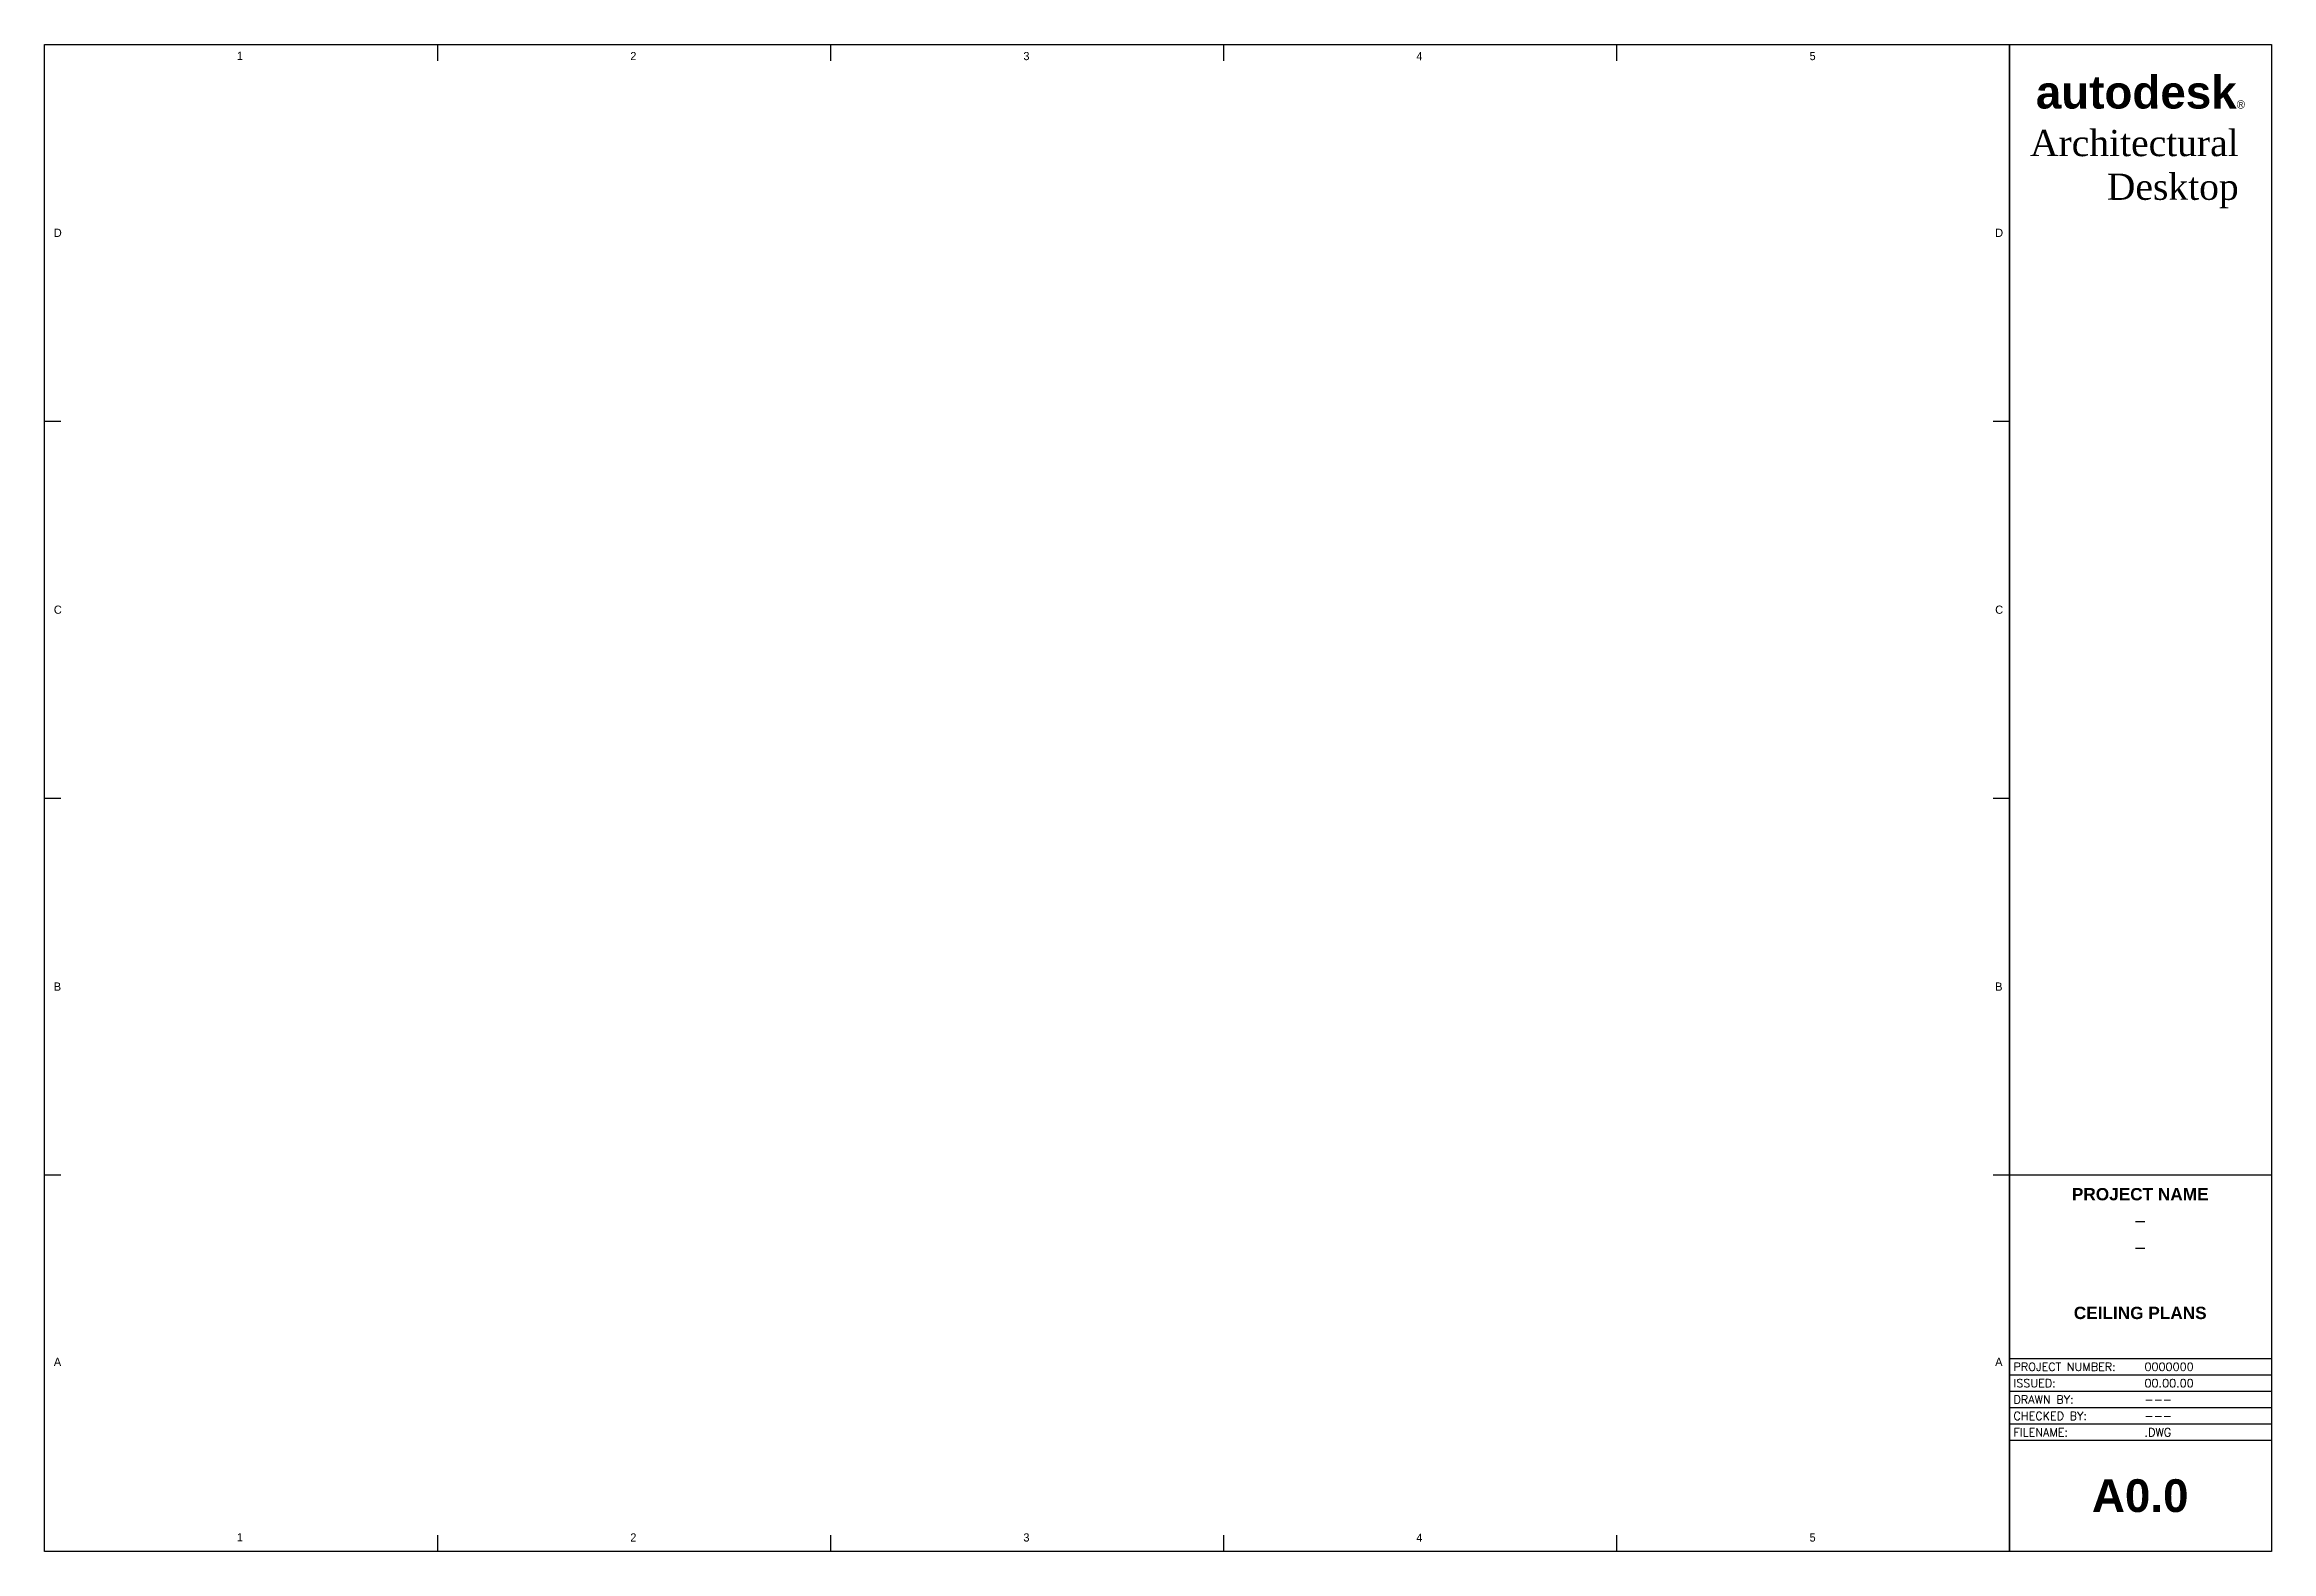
# Paper-space layout 'Plot-RCP' of a CAD drawing. Header units: inches. Extents: x 0 to 34, y 0 to 23.
import ezdxf
from ezdxf.enums import TextEntityAlignment as Align

# ---------------------------------------------------------------- set-up
doc = ezdxf.new("R2010")
doc.units = ezdxf.units.IN
doc.header["$LTSCALE"] = 48
doc.header["$MEASUREMENT"] = 0
doc.layers.add('DWGSHARE.com-Viewport-DWGSHARE.com', color=15, linetype='Continuous')
doc.styles.add('Arial-Bold', font='arialbd.ttf')
doc.styles.add('RomanS', font='romans.shx')
doc.styles.get("Standard").update_dxf_attribs({"font": ''})
doc.styles.get('Standard').set_extended_font_data('VNI-Avo')

# ---------------------------------------------------------------- blocks, each defined once
blk = doc.blocks.new('AEC_Border')
for p, q in [((6, 23), (6, 22.75)), ((12, 23), (12, 22.75)), ((18, 23), (18, 22.75)), ((24, 23), (24, 22.75)), ((0, 17.25), (0.25, 17.25)), ((29.75, 17.25), (30, 17.25)), ((0, 11.5), (0.25, 11.5)), ((29.75, 11.5), (30, 11.5)), ((0, 5.75), (0.25, 5.75)), ((29.75, 5.75), (30, 5.75)), ((30, 5.75), (34, 5.75)), ((30, 2.943), (34, 2.943)), ((34, 2.693), (30, 2.693)), ((34, 2.443), (30, 2.443)), ((34, 2.193), (30, 2.193)), ((34, 1.943), (30, 1.943)), ((34, 1.693), (30, 1.693)), ((6, 0.25), (6, 0)), ((12, 0.25), (12, 0)), ((18, 0.25), (18, 0)), ((24, 0.25), (24, 0))]:
    blk.add_line(p, q)
for points in [[(0, 0), (0, 23), (30, 23), (30, 0)], [(30, 0), (30, 23), (34, 23), (34, 0)]]:
    blk.add_lwpolyline(points, close=True)
for s, p in [('1', (2.937, 22.766)), ('2', (8.943, 22.762)), ('3', (14.945, 22.762)), ('4', (20.944, 22.759)), ('5', (26.948, 22.762)), ('D', (0.142, 20.064)), ('D', (29.782, 20.064)), ('C', (0.142, 14.312)), ('C', (29.782, 14.312)), ('B', (0.142, 8.559)), ('B', (29.782, 8.559)), ('A', (0.142, 2.832)), ('A', (29.782, 2.832)), ('1', (2.937, 0.154)), ('2', (8.943, 0.151)), ('3', (14.945, 0.151)), ('4', (20.944, 0.147)), ('5', (26.948, 0.151))]:
    blk.add_text(s, height=0.125).set_placement(p)
at = {"style": 'RomanS'}
for s, p in [('PROJECT NUMBER:', (30.062, 2.756)), ('ISSUED:', (30.062, 2.506)), ('DRAWN BY:', (30.062, 2.256)), ('CHECKED BY:', (30.062, 2.006)), ('FILENAME:', (30.062, 1.756))]:
    blk.add_text(s, height=0.125, dxfattribs=at).set_placement(p)
for s, insert, char_height, width, attachment_point in [('{\\fArial|b1|i0|c0|p34;autodesk\\fArial|b0|i0|c0|p34;\\H0.25x;®}', (32, 22.016), 0.5, 4, 8), ('{\\fTimes New Roman|b0|i0|c0|p18;Architectural Desktop}', (33.5, 20.5), 0.4, 3, 9)]:
    blk.add_mtext(s, dxfattribs=dict(insert=insert, char_height=char_height, width=width, attachment_point=attachment_point))
for tag, height, style, p in [('PROJECT-1', 0.188, 'Arial-Bold', (31.996, 5.453)), ('PROJECT-2', 0.188, 'RomanS', (31.996, 5.047)), ('PROJECT-3', 0.188, 'RomanS', (31.996, 4.641)), ('SHEET-DESC', 0.188, 'Arial-Bold', (31.996, 3.641)), ('SHEET-NUMBER', 0.5, 'Arial-Bold', (31.996, 0.852))]:
    blk.add_attdef(tag, text='', height=height, dxfattribs=dict(style=style)).set_placement(p, align=Align.MIDDLE)
for tag, p in [('PROJECT-NUMBER', (32.062, 2.756)), ('ISSUED', (32.062, 2.506)), ('DRAWN_BY', (32.062, 2.256)), ('CHECKED_BY', (32.062, 2.006)), ('FILENAME', (32.062, 1.756))]:
    blk.add_attdef(tag, p, '', height=0.125, dxfattribs=at)

psp = doc.layouts.new('Plot-RCP')

# ---------------------------------------------------------------- block references
psp.add_blockref('AEC_Border', (0, 0)).add_auto_attribs({'SHEET-NUMBER': 'A0.0', 'PROJECT-1': 'PROJECT NAME', 'PROJECT-2': '-', 'PROJECT-3': '-', 'SHEET-DESC': 'CEILING PLANS', 'PROJECT-NUMBER': '0000000', 'ISSUED': '00.00.00', 'DRAWN_BY': '---', 'CHECKED_BY': '---', 'FILENAME': '.DWG'})

# ---------------------------------------------------------------- viewports
at = {"layer": 'DWGSHARE.com-Viewport-DWGSHARE.com'}
psp.add_viewport(center=(15, 11.5), size=(30, 23), view_center_point=(1152, 816), view_height=2208, dxfattribs=at)

doc.saveas('drawing.dxf')
